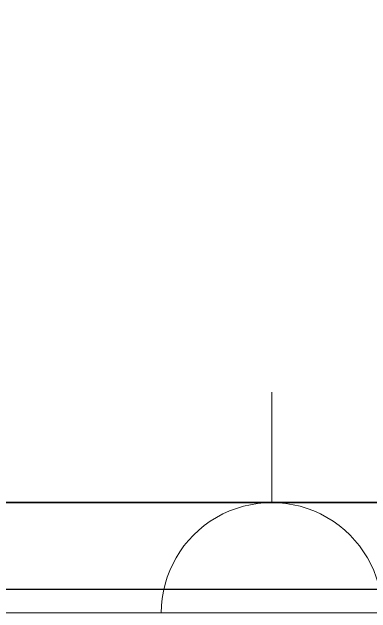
# Model space of a CAD drawing. Header units: metres. Extents: x 75097 to 220762, y -1557923 to -1361206.
# Drawn here: x 154817 to 155417, y -1411528 to -1410523 of the extents above; entities that cross this region are included whole.
import ezdxf

# ---------------------------------------------------------------- set-up
doc = ezdxf.new("R2010")
doc.units = ezdxf.units.M
doc.layers.get('0').update_dxf_attribs({"lineweight": 0})
doc.layers.add('A-100 - Copy$0$axes', color=8, linetype='Continuous')
doc.layers.add('A-100 - Copy$0$Walls', color=8, linetype='Continuous', lineweight=0)
doc.layers.add('E-POWR', color=7, linetype='Continuous', lineweight=9, true_color=0x4e7e3e)

# ---------------------------------------------------------------- blocks, each defined once
blk = doc.blocks.new('NORMAL SOCKET')
at = {"layer": 'E-POWR'}
for p, q in [((0, 307.7), (0, 615.4)), ((-307.7, 0), (307.7, 0))]:
    blk.add_line(p, q, dxfattribs=at)
blk.add_ellipse((0, 0), major_axis=(32.8, 305.9), ratio=1, start_param=4.81904, end_param=7.960633, dxfattribs=at)
blk = doc.blocks.new('A-100 - Copy')
at = {"layer": 'A-100 - Copy$0$axes'}
blk.add_line((178940.3, -1411488.2, 2.4), (95846.6, -1411488.2, 2.4), dxfattribs=at)
at = {"layer": 'A-100 - Copy$0$Walls'}
blk.add_line((155841.2, -1411527.7, 0), (154251.2, -1411527.7, 0), dxfattribs=at)

msp = doc.modelspace()

# ---------------------------------------------------------------- linework, layer by layer
at = {"layer": 'E-POWR', "const_width": 3, "elevation": 0}
msp.add_lwpolyline([(150715, -1410305.1), (152865.9, -1410305.1), (152865.9, -1407415.2), (153000.3, -1407414.2), (159128.7, -1407414.2), (159128.7, -1411343.1), (146081, -1411343.1), (145053.3, -1411343.5)], dxfattribs=at)

# ---------------------------------------------------------------- block references
at = {"layer": 'E-POWR', "color": 85, "xscale": -0.6, "yscale": 0.6, "zscale": 0.6}
msp.add_blockref('NORMAL SOCKET', (155250.9, -1411527.7, 0), dxfattribs=at)

# ---------------------------------------------------------------- next in the draw order: block references
msp.add_blockref('A-100 - Copy', (0, 0))

doc.saveas('drawing.dxf')
